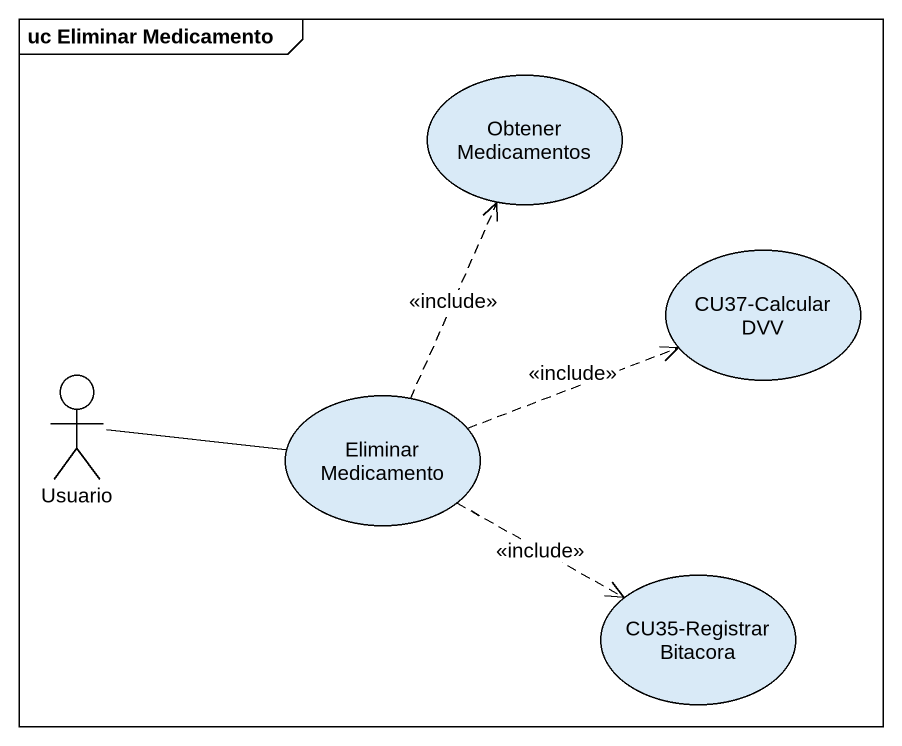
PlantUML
@startuml
mainframe uc Eliminar Medicamento
usecase "Obtener Medicamentos" as Obtener_Medicamentos
usecase "CU37-Calcular DVV" as CU37_Calcular_DVV
actor Usuario
usecase "Eliminar Medicamento" as Eliminar_Medicamento
usecase "CU35-Registrar Bitacora" as CU35_Registrar_Bitacora
Usuario -right- Eliminar_Medicamento
Eliminar_Medicamento .up.> Obtener_Medicamentos : <<include>>
Eliminar_Medicamento .right.> CU37_Calcular_DVV : <<include>>
Eliminar_Medicamento .right.> CU35_Registrar_Bitacora : <<include>>
@enduml
